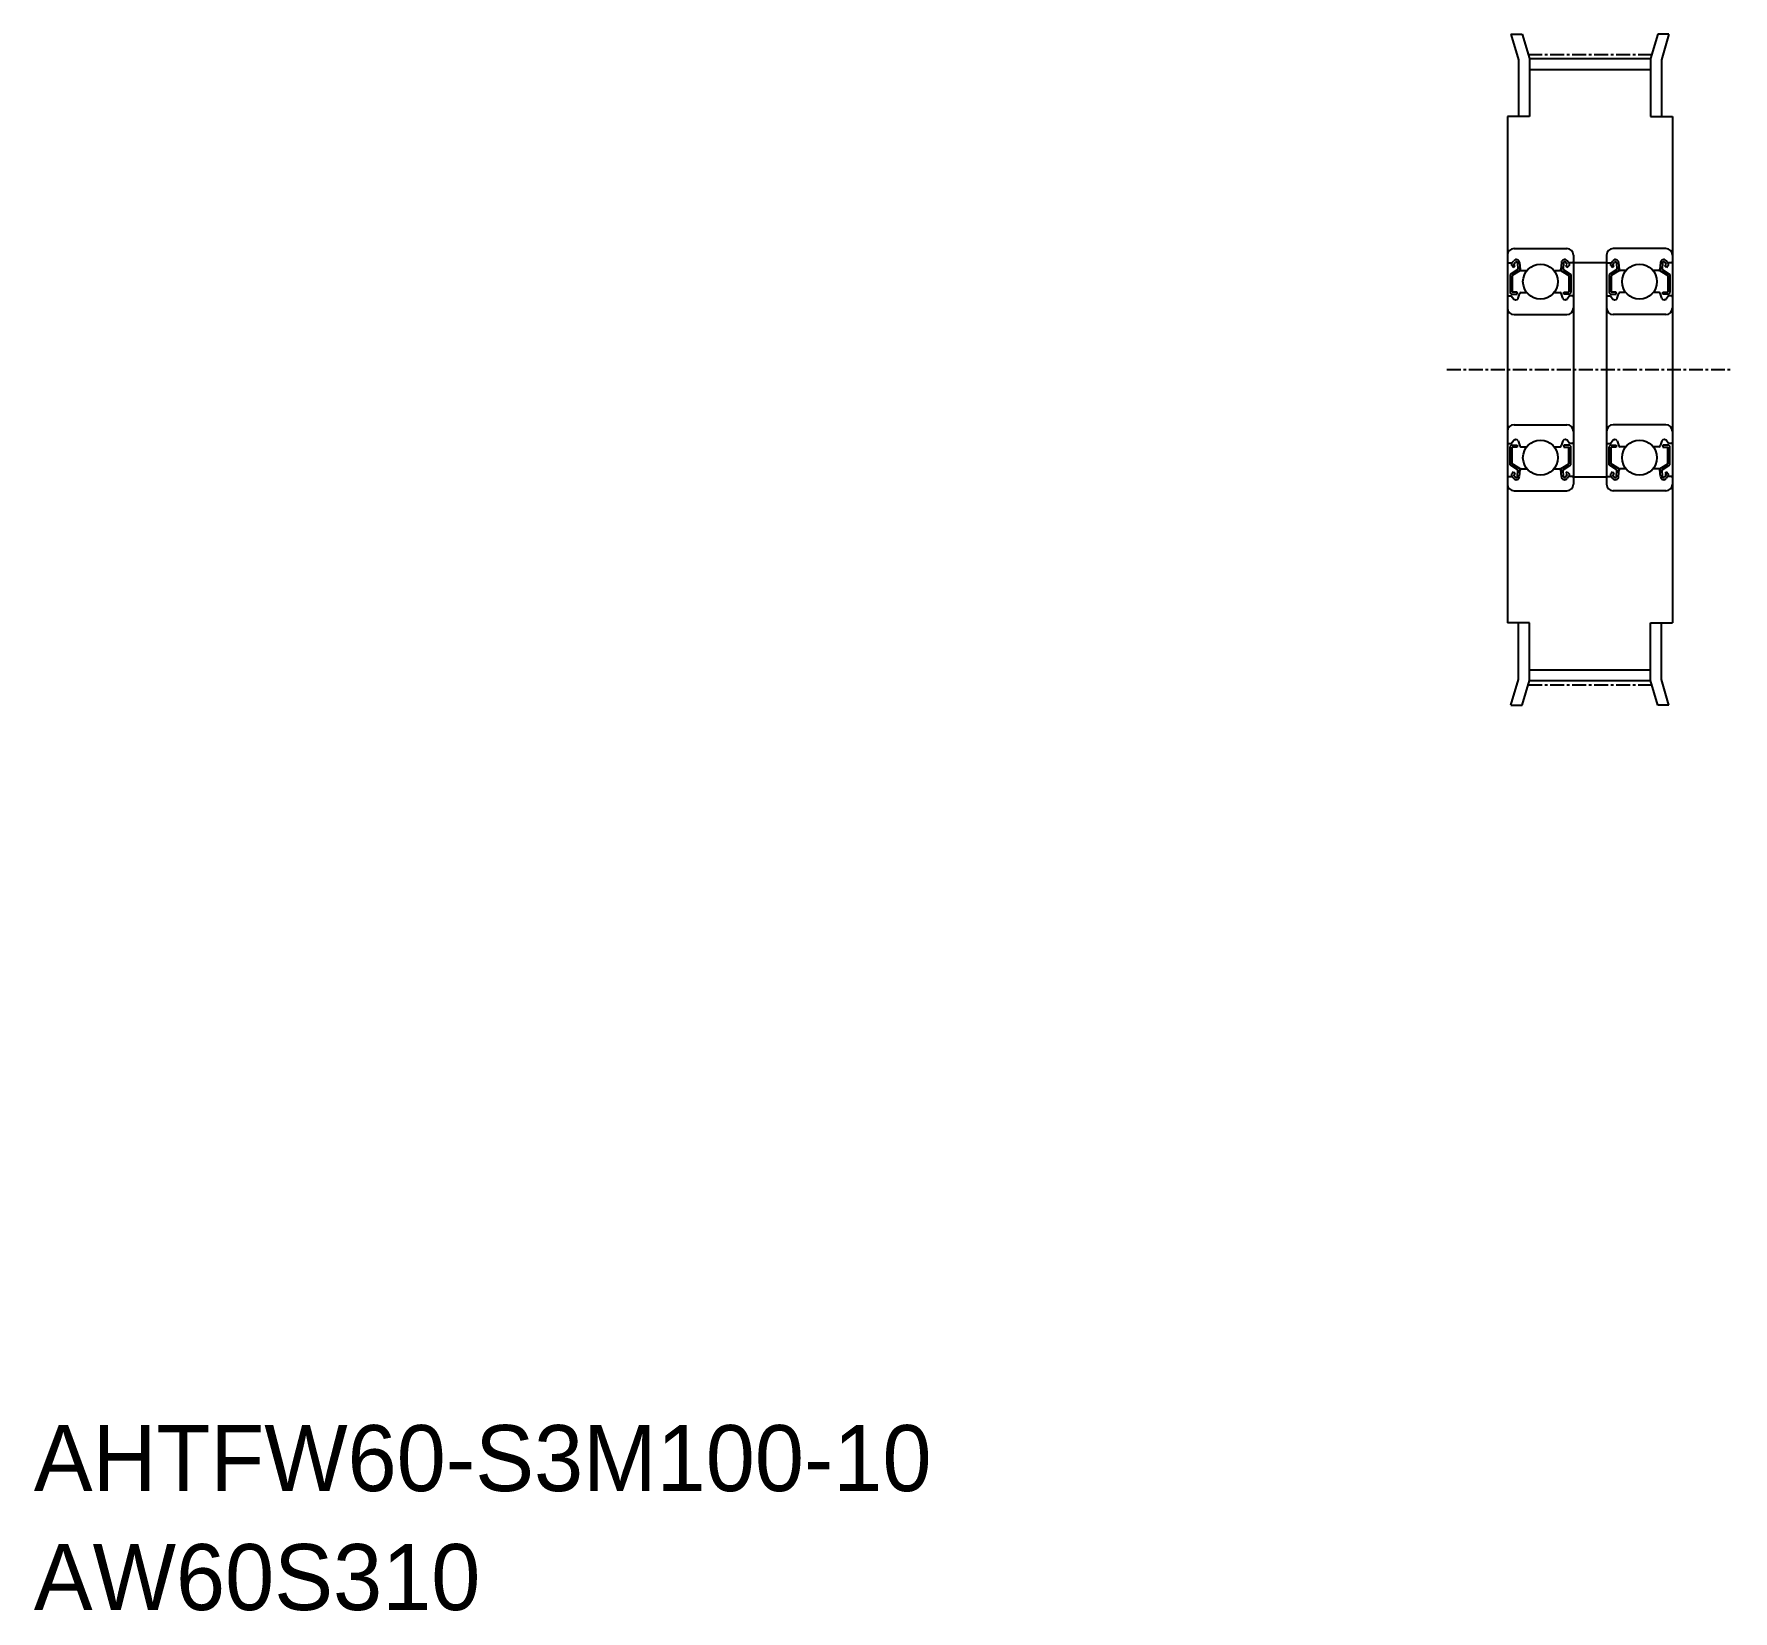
# Model space of a CAD drawing. Extents: x -286 to -132, y -61 to 82.
import ezdxf

# ---------------------------------------------------------------- set-up
doc = ezdxf.new("R2010")
doc.units = 0
doc.linetypes.add('CENTER', pattern=[2, 1.25, -0.25, 0.25, -0.25])
doc.layers.get('0').update_dxf_attribs({"linetype": 'CONTINUOUS'})
doc.layers.add('CENTER', color=1, linetype='CENTER')

msp = doc.modelspace()

# ---------------------------------------------------------------- linework, layer by layer
for p, q in [((-151.74, 82.41), (-151.05, 80.07)), ((-151.74, 82.41), (-150.71, 82.41)), ((-150.71, 82.41), (-150.05, 80.18)), ((-138.39, 82.41), (-139.05, 80.18)), ((-137.37, 82.41), (-138.39, 82.41)), ((-137.37, 82.41), (-138.05, 80.07)), ((-151.05, 80.07), (-151.05, 74.91)), ((-150.05, 80.18), (-150.05, 74.91)), ((-150.05, 80.18), (-139.05, 80.18)), ((-150.05, 79.18), (-139.05, 79.18)), ((-139.05, 80.18), (-139.05, 74.91)), ((-138.05, 80.07), (-138.05, 74.91)), ((-150.05, 74.91), (-152.05, 74.91)), ((-152.05, 74.91), (-152.05, 28.91)), ((-139.05, 74.91), (-137.05, 74.91)), ((-137.05, 74.91), (-137.05, 28.91)), ((-152.05, 62.31), (-152.05, 41.51)), ((-151.64, 61.61), (-151.48, 61.81)), ((-151.45, 62.91), (-146.65, 62.91)), ((-146.46, 61.61), (-146.62, 61.81)), ((-146.05, 62.31), (-146.05, 41.51)), ((-143.05, 62.31), (-143.05, 41.51)), ((-142.64, 61.61), (-142.48, 61.81)), ((-137.65, 62.91), (-142.45, 62.91)), ((-137.46, 61.61), (-137.62, 61.81)), ((-137.05, 62.31), (-137.05, 41.51)), ((-151.95, 61.61), (-151.64, 61.61)), ((-151.12, 61.01), (-151.82, 60.57)), ((-151.82, 60.57), (-151.82, 58.96)), ((-151.49, 61.2), (-151.63, 61.34)), ((-150.92, 60.9), (-151.62, 60.46)), ((-151.62, 60.46), (-151.62, 58.96)), ((-151.49, 61.48), (-151.32, 61.68)), ((-151.35, 61.34), (-151.49, 61.48)), ((-151.49, 61.2), (-151.35, 61.34)), ((-151.15, 61.62), (-151.12, 61.01)), ((-150.95, 61.64), (-150.9, 61)), ((-150.92, 61.25), (-150.92, 60.9)), ((-150.8, 60.91), (-150.28, 60.91)), ((-147.82, 60.91), (-147.3, 60.91)), ((-147.15, 61.64), (-147.2, 61)), ((-147.18, 61.25), (-147.18, 60.9)), ((-147.18, 60.9), (-146.48, 60.46)), ((-146.95, 61.62), (-146.98, 61.01)), ((-146.98, 61.01), (-146.28, 60.57)), ((-146.61, 61.48), (-146.78, 61.68)), ((-146.76, 61.34), (-146.61, 61.48)), ((-146.61, 61.2), (-146.76, 61.34)), ((-146.61, 61.2), (-146.47, 61.34)), ((-146.48, 60.46), (-146.48, 58.96)), ((-146.15, 61.61), (-146.46, 61.61)), ((-146.28, 60.57), (-146.28, 58.96)), ((-142.95, 61.61), (-142.64, 61.61)), ((-142.12, 61.01), (-142.82, 60.57)), ((-142.82, 60.57), (-142.82, 58.96)), ((-142.49, 61.2), (-142.63, 61.34)), ((-141.92, 60.9), (-142.62, 60.46)), ((-142.62, 60.46), (-142.62, 58.96)), ((-142.49, 61.48), (-142.32, 61.68)), ((-142.35, 61.34), (-142.49, 61.48)), ((-142.49, 61.2), (-142.35, 61.34)), ((-142.15, 61.62), (-142.12, 61.01)), ((-141.95, 61.64), (-141.9, 61)), ((-141.92, 61.25), (-141.92, 60.9)), ((-141.28, 60.91), (-141.8, 60.91)), ((-138.3, 60.91), (-138.82, 60.91)), ((-138.15, 61.64), (-138.2, 61)), ((-138.18, 61.25), (-138.18, 60.9)), ((-138.18, 60.9), (-137.48, 60.46)), ((-137.95, 61.62), (-137.98, 61.01)), ((-137.98, 61.01), (-137.28, 60.57)), ((-137.61, 61.48), (-137.78, 61.68)), ((-137.76, 61.34), (-137.61, 61.48)), ((-137.61, 61.2), (-137.76, 61.34)), ((-137.61, 61.2), (-137.47, 61.34)), ((-137.48, 60.46), (-137.48, 58.96)), ((-137.15, 61.61), (-137.46, 61.61)), ((-137.28, 60.57), (-137.28, 58.96)), ((-151.17, 58.96), (-151.62, 58.96)), ((-151.62, 58.76), (-151.17, 58.76)), ((-151.17, 58.76), (-151.17, 58.96)), ((-151.09, 58.4), (-150.93, 58.85)), ((-150.83, 58.91), (-150.28, 58.91)), ((-147.82, 58.91), (-147.27, 58.91)), ((-147.01, 58.4), (-147.18, 58.85)), ((-146.93, 58.76), (-146.93, 58.96)), ((-146.93, 58.96), (-146.48, 58.96)), ((-146.48, 58.76), (-146.93, 58.76)), ((-142.17, 58.96), (-142.62, 58.96)), ((-142.62, 58.76), (-142.17, 58.76)), ((-142.17, 58.76), (-142.17, 58.96)), ((-142.09, 58.4), (-141.93, 58.85)), ((-141.28, 58.91), (-141.83, 58.91)), ((-138.27, 58.91), (-138.82, 58.91)), ((-138.01, 58.4), (-138.18, 58.85)), ((-137.93, 58.76), (-137.93, 58.96)), ((-137.93, 58.96), (-137.48, 58.96)), ((-137.48, 58.76), (-137.93, 58.76)), ((-151.95, 58.61), (-151.7, 58.61)), ((-151.7, 58.61), (-151.47, 58.33)), ((-151.31, 58.26), (-151.28, 58.26)), ((-146.79, 58.26), (-146.82, 58.26)), ((-146.4, 58.61), (-146.63, 58.33)), ((-146.15, 58.61), (-146.4, 58.61)), ((-142.95, 58.61), (-142.7, 58.61)), ((-142.7, 58.61), (-142.47, 58.33)), ((-142.31, 58.26), (-142.28, 58.26)), ((-137.79, 58.26), (-137.82, 58.26)), ((-137.4, 58.61), (-137.63, 58.33)), ((-137.15, 58.61), (-137.4, 58.61)), ((-151.45, 56.91), (-146.65, 56.91)), ((-137.65, 56.91), (-142.45, 56.91)), ((-151.45, 46.91), (-146.65, 46.91)), ((-137.65, 46.91), (-142.45, 46.91)), ((-151.95, 45.21), (-151.7, 45.21)), ((-151.82, 43.25), (-151.82, 44.86)), ((-151.7, 45.21), (-151.47, 45.49)), ((-151.62, 45.06), (-151.17, 45.06)), ((-151.62, 43.36), (-151.62, 44.86)), ((-151.17, 44.86), (-151.62, 44.86)), ((-151.31, 45.56), (-151.28, 45.56)), ((-151.17, 45.06), (-151.17, 44.86)), ((-151.09, 45.43), (-150.93, 44.98)), ((-150.83, 44.91), (-150.28, 44.91)), ((-147.82, 44.91), (-147.27, 44.91)), ((-147.01, 45.43), (-147.18, 44.98)), ((-146.93, 45.06), (-146.93, 44.86)), ((-146.48, 45.06), (-146.93, 45.06)), ((-146.93, 44.86), (-146.48, 44.86)), ((-146.79, 45.56), (-146.82, 45.56)), ((-146.4, 45.21), (-146.63, 45.49)), ((-146.48, 43.36), (-146.48, 44.86)), ((-146.15, 45.21), (-146.4, 45.21)), ((-146.28, 43.25), (-146.28, 44.86)), ((-142.95, 45.21), (-142.7, 45.21)), ((-142.82, 43.25), (-142.82, 44.86)), ((-142.7, 45.21), (-142.47, 45.49)), ((-142.62, 45.06), (-142.17, 45.06)), ((-142.62, 43.36), (-142.62, 44.86)), ((-142.17, 44.86), (-142.62, 44.86)), ((-142.31, 45.56), (-142.28, 45.56)), ((-142.17, 45.06), (-142.17, 44.86)), ((-142.09, 45.43), (-141.93, 44.98)), ((-141.28, 44.91), (-141.83, 44.91)), ((-138.27, 44.91), (-138.82, 44.91)), ((-138.01, 45.43), (-138.18, 44.98)), ((-137.93, 45.06), (-137.93, 44.86)), ((-137.48, 45.06), (-137.93, 45.06)), ((-137.93, 44.86), (-137.48, 44.86)), ((-137.79, 45.56), (-137.82, 45.56)), ((-137.4, 45.21), (-137.63, 45.49)), ((-137.48, 43.36), (-137.48, 44.86)), ((-137.15, 45.21), (-137.4, 45.21)), ((-137.28, 43.25), (-137.28, 44.86)), ((-151.12, 42.82), (-151.82, 43.25)), ((-150.92, 42.93), (-151.62, 43.36)), ((-147.18, 42.93), (-146.48, 43.36)), ((-146.98, 42.82), (-146.28, 43.25)), ((-142.12, 42.82), (-142.82, 43.25)), ((-141.92, 42.93), (-142.62, 43.36)), ((-138.18, 42.93), (-137.48, 43.36)), ((-137.98, 42.82), (-137.28, 43.25)), ((-151.95, 42.21), (-151.64, 42.21)), ((-151.64, 42.21), (-151.48, 42.02)), ((-151.49, 42.62), (-151.63, 42.48)), ((-151.49, 42.62), (-151.35, 42.48)), ((-151.35, 42.48), (-151.49, 42.34)), ((-151.49, 42.34), (-151.32, 42.15)), ((-151.27, 43.15), (-151.27, 43.15)), ((-151.15, 42.2), (-151.12, 42.82)), ((-151.09, 43.04), (-151.09, 43.04)), ((-150.95, 42.19), (-150.9, 42.82)), ((-150.92, 42.58), (-150.92, 42.93)), ((-150.8, 42.91), (-150.28, 42.91)), ((-147.82, 42.91), (-147.3, 42.91)), ((-147.15, 42.19), (-147.2, 42.82)), ((-147.18, 42.58), (-147.18, 42.93)), ((-146.95, 42.2), (-146.98, 42.82)), ((-146.61, 42.34), (-146.78, 42.15)), ((-146.61, 42.62), (-146.76, 42.48)), ((-146.76, 42.48), (-146.61, 42.34)), ((-146.46, 42.21), (-146.62, 42.02)), ((-146.61, 42.62), (-146.47, 42.48)), ((-146.15, 42.21), (-146.46, 42.21)), ((-142.95, 42.21), (-142.64, 42.21)), ((-142.64, 42.21), (-142.48, 42.02)), ((-142.49, 42.62), (-142.63, 42.48)), ((-142.49, 42.62), (-142.35, 42.48)), ((-142.35, 42.48), (-142.49, 42.34)), ((-142.49, 42.34), (-142.32, 42.15)), ((-142.15, 42.2), (-142.12, 42.82)), ((-141.95, 42.19), (-141.9, 42.82)), ((-141.92, 42.58), (-141.92, 42.93)), ((-141.28, 42.91), (-141.8, 42.91)), ((-138.3, 42.91), (-138.82, 42.91)), ((-138.15, 42.19), (-138.2, 42.82)), ((-138.18, 42.58), (-138.18, 42.93)), ((-138.01, 43.04), (-138.01, 43.04)), ((-137.95, 42.2), (-137.98, 42.82)), ((-137.83, 43.15), (-137.83, 43.15)), ((-137.61, 42.34), (-137.78, 42.15)), ((-137.61, 42.62), (-137.76, 42.48)), ((-137.76, 42.48), (-137.61, 42.34)), ((-137.46, 42.21), (-137.62, 42.02)), ((-137.61, 42.62), (-137.47, 42.48)), ((-137.15, 42.21), (-137.46, 42.21)), ((-151.45, 40.91), (-146.65, 40.91)), ((-137.65, 40.91), (-142.45, 40.91)), ((-150.05, 28.91), (-152.05, 28.91)), ((-151.05, 23.76), (-151.05, 28.91)), ((-150.05, 23.65), (-150.05, 28.91)), ((-139.05, 23.65), (-139.05, 28.91)), ((-139.05, 28.91), (-137.05, 28.91)), ((-138.05, 23.76), (-138.05, 28.91)), ((-151.74, 21.41), (-151.05, 23.76)), ((-150.71, 21.41), (-150.05, 23.65)), ((-150.05, 24.64), (-139.05, 24.64)), ((-150.05, 23.65), (-139.05, 23.65)), ((-138.39, 21.41), (-139.05, 23.65)), ((-137.37, 21.41), (-138.05, 23.76)), ((-151.74, 21.41), (-150.71, 21.41)), ((-137.37, 21.41), (-138.39, 21.41))]:
    msp.add_line(p, q)
at = {"color": 7, "linetype": 'CONTINUOUS'}
for p, q in [((-146.05, 61.66), (-143.05, 61.66)), ((-146.05, 42.16), (-143.05, 42.16))]:
    msp.add_line(p, q, dxfattribs=at)
for centre in [(-149.05, 59.91), (-140.05, 59.91), (-149.05, 43.91), (-140.05, 43.91)]:
    msp.add_circle(centre, 1.59)
for centre, radius, start, end in [((-151.45, 62.31), 0.6, 90, 180), ((-151.25, 61.62), 0.298, 5.0005, 140.1714), ((-146.85, 61.62), 0.298, 39.8286, 174.9997), ((-146.65, 62.31), 0.6, 0, 90), ((-142.45, 62.31), 0.6, 90, 180), ((-142.25, 61.62), 0.298, 5.0003, 140.1714), ((-137.85, 61.62), 0.298, 39.8286, 174.9995), ((-137.65, 62.31), 0.6, 0, 90), ((-151.95, 61.71), 0.1, 180, 270), ((-151.49, 61.48), 0.2, 139.8648, 225.0001), ((-151.25, 61.62), 0.0983, 4.6646, 139.9739), ((-150.8, 61.01), 0.1, 185.1444, 270), ((-147.3, 61.01), 0.1, 269.9995, 354.8557), ((-146.85, 61.62), 0.0983, 40.0264, 175.3357), ((-146.61, 61.48), 0.2, 314.9967, 40.1352), ((-146.15, 61.71), 0.1, 269.9995, 359.9913), ((-142.95, 61.71), 0.1, 180.0087, 270.0005), ((-142.49, 61.48), 0.2, 139.8647, 225.0033), ((-142.25, 61.62), 0.0983, 4.6643, 139.9736), ((-141.8, 61.01), 0.1, 185.1443, 270.0005), ((-138.3, 61.01), 0.1, 270, 354.8556), ((-137.85, 61.62), 0.0983, 40.0261, 175.3354), ((-137.61, 61.48), 0.2, 314.9999, 40.1352), ((-137.15, 61.71), 0.1, 270, 360), ((-151.62, 58.96), 0.2, 180, 270), ((-150.83, 58.81), 0.1, 89.9995, 160.1157), ((-147.27, 58.81), 0.1, 19.8845, 90.0002), ((-146.48, 58.96), 0.2, 269.9998, 359.9956), ((-142.62, 58.96), 0.2, 180.0044, 270.0002), ((-141.83, 58.81), 0.1, 89.9998, 160.1155), ((-138.27, 58.81), 0.1, 19.8843, 90.0005), ((-137.48, 58.96), 0.2, 270, 360), ((-151.95, 58.51), 0.1, 89.9995, 180), ((-151.45, 57.51), 0.6, 180, 270), ((-151.31, 58.46), 0.2, 220.1384, 270), ((-151.28, 58.46), 0.2, 270, 340.1117), ((-146.82, 58.46), 0.2, 199.8883, 269.9998), ((-146.79, 58.46), 0.2, 269.9998, 319.8615), ((-146.65, 57.51), 0.6, 270, 0), ((-146.15, 58.51), 0.1, 359.9913, 90.0002), ((-142.95, 58.51), 0.1, 89.9998, 180.0087), ((-142.45, 57.51), 0.6, 180, 270), ((-142.31, 58.46), 0.2, 220.1385, 270.0002), ((-142.28, 58.46), 0.2, 270.0002, 340.1117), ((-137.82, 58.46), 0.2, 199.8883, 270), ((-137.79, 58.46), 0.2, 270, 319.8616), ((-137.65, 57.51), 0.6, 270, 0), ((-137.15, 58.51), 0.1, 360, 90.0005), ((-151.45, 46.31), 0.6, 90, 180), ((-146.65, 46.31), 0.6, 0, 90), ((-142.45, 46.31), 0.6, 90, 180), ((-137.65, 46.31), 0.6, 0, 90), ((-151.95, 45.31), 0.1, 180, 270.0005), ((-151.62, 44.86), 0.2, 90, 180), ((-151.31, 45.36), 0.2, 90, 139.8616), ((-151.28, 45.36), 0.2, 19.8883, 90), ((-150.83, 45.01), 0.1, 199.8843, 270.0005), ((-147.27, 45.01), 0.1, 269.9998, 340.1155), ((-146.82, 45.36), 0.2, 90.0002, 160.1117), ((-146.79, 45.36), 0.2, 40.1385, 90.0002), ((-146.48, 44.86), 0.2, 0.0044, 90.0002), ((-146.15, 45.31), 0.1, 269.9998, 0.0087), ((-142.95, 45.31), 0.1, 179.9913, 270.0002), ((-142.62, 44.86), 0.2, 89.9998, 179.9956), ((-142.31, 45.36), 0.2, 89.9998, 139.8615), ((-142.28, 45.36), 0.2, 19.8883, 89.9998), ((-141.83, 45.01), 0.1, 199.8845, 270.0002), ((-138.27, 45.01), 0.1, 269.9995, 340.1157), ((-137.82, 45.36), 0.2, 90, 160.1117), ((-137.79, 45.36), 0.2, 40.1384, 90), ((-137.48, 44.86), 0.2, 0.0001, 90), ((-137.15, 45.31), 0.1, 269.9995, 0.0001), ((-151.95, 42.11), 0.1, 90, 180), ((-151.49, 42.34), 0.2, 134.9999, 220.1352), ((-151.25, 42.21), 0.298, 219.8286, 354.9995), ((-151.25, 42.21), 0.0983, 220.0261, 355.3354), ((-150.8, 42.81), 0.1, 90, 174.8556), ((-147.3, 42.81), 0.1, 5.1443, 90.0005), ((-146.85, 42.21), 0.298, 185.0003, 320.1714), ((-146.85, 42.21), 0.0983, 184.6643, 319.9736), ((-146.61, 42.34), 0.2, 319.8648, 45.0033), ((-146.15, 42.11), 0.1, 0.0087, 90.0005), ((-142.95, 42.11), 0.1, 89.9995, 179.9913), ((-142.49, 42.34), 0.2, 134.9967, 220.1352), ((-142.25, 42.21), 0.298, 219.8286, 354.9997), ((-142.25, 42.21), 0.0983, 220.0264, 355.3357), ((-141.8, 42.81), 0.1, 89.9995, 174.8557), ((-138.3, 42.81), 0.1, 5.1444, 90), ((-137.85, 42.21), 0.298, 185.0005, 320.1714), ((-137.85, 42.21), 0.0983, 184.6646, 319.9739), ((-137.61, 42.34), 0.2, 319.8648, 45.0001), ((-137.15, 42.11), 0.1, 0.0001, 90), ((-151.45, 41.51), 0.6, 180, 270), ((-146.65, 41.51), 0.6, 270, 0), ((-142.45, 41.51), 0.6, 180, 270), ((-137.65, 41.51), 0.6, 270, 0)]:
    msp.add_arc(centre, radius, start, end)
at = {"layer": 'CENTER', "color": 1, "linetype": 'CENTER'}
for p, q in [((-150.16, 80.56), (-138.94, 80.56)), ((-157.55, 51.91), (-131.55, 51.91)), ((-150.16, 23.26), (-138.94, 23.26))]:
    msp.add_line(p, q, dxfattribs=at)

# ---------------------------------------------------------------- texts
at = {"color": 7, "linetype": 'CONTINUOUS'}
for s, p in [('AHTFW60-S3M100-10', (-285.99, -50)), ('AW60S310', (-285.99, -60.81))]:
    msp.add_text(s, height=6, dxfattribs=at).set_placement(p)

doc.saveas('drawing.dxf')
